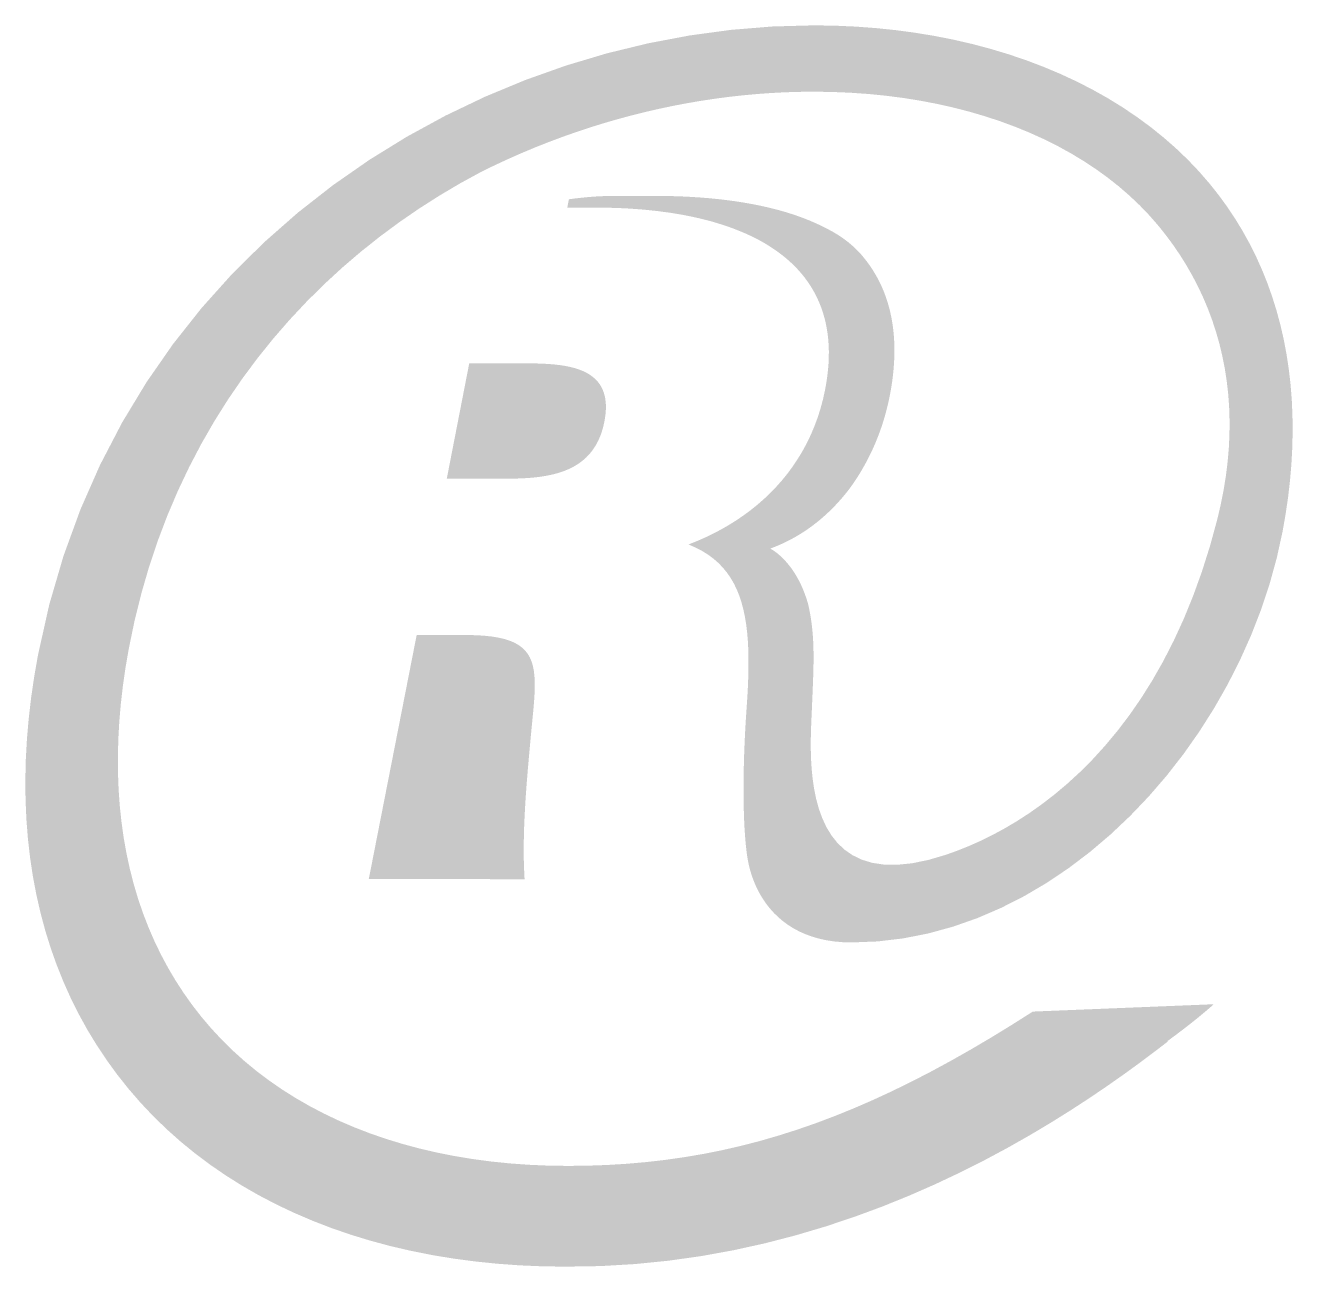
# Model space of a CAD drawing. Header units: millimetres. Extents: x 7 to 189, y 11 to 78.
# Drawn here: x 6.8 to 74.7, y 11.1 to 77.5 of the extents above; entities that cross this region are included whole.
import ezdxf

# ---------------------------------------------------------------- set-up
doc = ezdxf.new("R2010")
doc.units = ezdxf.units.MM
doc.header["$MEASUREMENT"] = 0
doc.layers.get('0').update_dxf_attribs({"linetype": 'CONTINUOUS'})

msp = doc.modelspace()

# ---------------------------------------------------------------- hatches: boundary and pattern name
at = {"true_color": 0xe9193a}
for points in [[(45.435, 33.132), (45.476, 32.873), (45.529, 32.61), (45.595, 32.343), (45.675, 32.074), (45.77, 31.805), (45.879, 31.536), (46.004, 31.27), (46.144, 31.007), (46.302, 30.749), (46.476, 30.497), (46.669, 30.254), (46.879, 30.019), (47.109, 29.796), (47.357, 29.584), (47.626, 29.386), (47.916, 29.202), (48.227, 29.035), (48.559, 28.886), (48.914, 28.756), (49.291, 28.646), (49.692, 28.558), (50.117, 28.494), (50.566, 28.454), (51.041, 28.441), (51.045, 28.441), (52.43, 28.496), (53.799, 28.658), (55.147, 28.924), (56.474, 29.288), (57.775, 29.746), (59.048, 30.294), (60.291, 30.927), (61.501, 31.64), (62.675, 32.431), (63.81, 33.293), (64.904, 34.223), (65.954, 35.216), (66.956, 36.267), (67.91, 37.373), (68.811, 38.529), (69.656, 39.731), (70.444, 40.973), (71.172, 42.252), (71.836, 43.563), (72.435, 44.902), (72.965, 46.264), (73.423, 47.646), (73.807, 49.041), (74.115, 50.447), (74.276, 51.367), (74.409, 52.276), (74.513, 53.175), (74.588, 54.063), (74.635, 54.94), (74.654, 55.805), (74.644, 56.659), (74.607, 57.5), (74.541, 58.329), (74.446, 59.145), (74.324, 59.948), (74.174, 60.738), (73.996, 61.514), (73.79, 62.276), (73.556, 63.024), (73.295, 63.757), (73.005, 64.476), (72.689, 65.179), (72.344, 65.867), (71.972, 66.539), (71.573, 67.194), (71.146, 67.834), (70.692, 68.457), (70.211, 69.063), (69.638, 69.724), (69.031, 70.361), (68.391, 70.973), (67.72, 71.56), (67.019, 72.122), (66.287, 72.659), (65.527, 73.169), (64.739, 73.654), (63.923, 74.111), (63.081, 74.542), (62.213, 74.945), (61.321, 75.32), (60.405, 75.668), (59.466, 75.987), (58.505, 76.277), (57.523, 76.539), (56.521, 76.771), (55.499, 76.973), (54.458, 77.145), (53.4, 77.287), (52.325, 77.398), (51.234, 77.478), (50.128, 77.527), (49.008, 77.543), (48.996, 77.543), (46.803, 77.483), (44.593, 77.303), (42.373, 77.003), (40.152, 76.583), (37.937, 76.045), (35.736, 75.388), (33.557, 74.613), (31.407, 73.721), (29.296, 72.711), (27.229, 71.585), (25.217, 70.343), (23.265, 68.985), (21.382, 67.512), (19.577, 65.924), (17.855, 64.221), (16.227, 62.405), (14.699, 60.475), (13.279, 58.432), (11.975, 56.276), (10.795, 54.008), (9.746, 51.628), (8.838, 49.138), (8.076, 46.536), (7.47, 43.824), (7.269, 42.675), (7.103, 41.539), (6.973, 40.416), (6.878, 39.308), (6.818, 38.213), (6.794, 37.133), (6.805, 36.068), (6.852, 35.018), (6.933, 33.984), (7.05, 32.966), (7.201, 31.965), (7.388, 30.98), (7.609, 30.013), (7.865, 29.062), (8.155, 28.13), (8.48, 27.217), (8.84, 26.321), (9.234, 25.445), (9.662, 24.589), (10.124, 23.752), (10.621, 22.935), (11.152, 22.139), (11.716, 21.364), (12.315, 20.61), (12.967, 19.856), (13.652, 19.132), (14.369, 18.437), (15.118, 17.771), (15.897, 17.135), (16.707, 16.53), (17.547, 15.954), (18.415, 15.41), (19.312, 14.896), (20.237, 14.414), (21.188, 13.963), (22.166, 13.544), (23.17, 13.156), (24.198, 12.801), (25.251, 12.479), (26.327, 12.189), (27.427, 11.933), (28.549, 11.709), (29.692, 11.519), (30.857, 11.364), (32.041, 11.242), (33.246, 11.154), (34.469, 11.101), (35.711, 11.084), (35.729, 11.084), (37.61, 11.114), (39.452, 11.223), (41.255, 11.404), (43.016, 11.654), (44.735, 11.966), (46.412, 12.337), (48.044, 12.76), (49.63, 13.23), (51.171, 13.744), (52.664, 14.295), (54.108, 14.879), (55.503, 15.491), (56.847, 16.125), (58.14, 16.776), (59.38, 17.44), (60.566, 18.112), (61.697, 18.786), (62.772, 19.458), (63.79, 20.121), (64.75, 20.773), (65.651, 21.406), (66.491, 22.017), (67.27, 22.6), (67.987, 23.15), (67.936, 23.15), (68.057, 23.238), (68.177, 23.326), (68.296, 23.414), (68.413, 23.501), (68.528, 23.588), (68.642, 23.674), (68.755, 23.76), (68.866, 23.845), (68.976, 23.93), (69.084, 24.015), (69.19, 24.099), (69.295, 24.182), (69.399, 24.265), (69.501, 24.347), (69.601, 24.428), (69.7, 24.509), (69.797, 24.59), (69.892, 24.669), (69.986, 24.748), (70.078, 24.827), (70.169, 24.904), (70.258, 24.981), (70.345, 25.058), (70.43, 25.133), (60.738, 24.74), (59.61, 24.025), (58.5, 23.345), (57.407, 22.701), (56.329, 22.091), (55.266, 21.515), (54.215, 20.974), (53.175, 20.466), (52.145, 19.99), (51.124, 19.547), (50.109, 19.137), (49.101, 18.757), (48.096, 18.409), (47.094, 18.091), (46.094, 17.803), (45.093, 17.545), (44.091, 17.316), (43.086, 17.116), (42.077, 16.944), (41.062, 16.799), (40.04, 16.682), (39.01, 16.592), (37.969, 16.528), (36.917, 16.49), (35.852, 16.478), (35.837, 16.478), (34.784, 16.493), (33.749, 16.538), (32.73, 16.612), (31.728, 16.714), (30.745, 16.845), (29.78, 17.004), (28.834, 17.192), (27.908, 17.407), (27.002, 17.651), (26.116, 17.921), (25.252, 18.219), (24.41, 18.544), (23.59, 18.896), (22.794, 19.274), (22.021, 19.679), (21.271, 20.11), (20.547, 20.566), (19.848, 21.049), (19.174, 21.557), (18.527, 22.09), (17.907, 22.648), (17.314, 23.231), (16.749, 23.839), (16.212, 24.471), (15.724, 25.099), (15.265, 25.746), (14.833, 26.412), (14.429, 27.096), (14.053, 27.798), (13.705, 28.518), (13.386, 29.256), (13.094, 30.01), (12.831, 30.781), (12.597, 31.569), (12.391, 32.373), (12.213, 33.192), (12.064, 34.027), (11.944, 34.878), (11.852, 35.743), (11.789, 36.623), (11.755, 37.517), (11.75, 38.424), (11.774, 39.346), (11.826, 40.281), (11.908, 41.228), (12.019, 42.189), (12.159, 43.161), (12.329, 44.146), (12.64, 45.654), (13.005, 47.124), (13.421, 48.557), (13.888, 49.951), (14.403, 51.307), (14.965, 52.625), (15.572, 53.904), (16.222, 55.145), (16.914, 56.348), (17.647, 57.512), (18.418, 58.637), (19.226, 59.723), (20.069, 60.771), (20.946, 61.779), (21.855, 62.749), (22.794, 63.679), (23.762, 64.57), (24.757, 65.421), (25.778, 66.233), (26.822, 67.006), (27.888, 67.739), (28.975, 68.432), (30.08, 69.086), (31.203, 69.699), (31.915, 70.047), (32.633, 70.38), (33.355, 70.699), (34.081, 71.003), (34.812, 71.293), (35.547, 71.568), (36.285, 71.828), (37.026, 72.074), (37.769, 72.305), (38.515, 72.521), (39.263, 72.723), (40.012, 72.91), (40.763, 73.082), (41.515, 73.239), (42.267, 73.382), (43.019, 73.509), (43.771, 73.622), (44.522, 73.72), (45.272, 73.802), (46.021, 73.87), (46.768, 73.923), (47.514, 73.961), (48.256, 73.983), (48.996, 73.991), (49.008, 73.991), (49.996, 73.977), (50.971, 73.936), (51.931, 73.869), (52.876, 73.775), (53.806, 73.655), (54.719, 73.509), (55.615, 73.337), (56.493, 73.141), (57.352, 72.919), (58.192, 72.673), (59.011, 72.402), (59.809, 72.107), (60.586, 71.789), (61.34, 71.447), (62.071, 71.082), (62.777, 70.693), (63.459, 70.282), (64.116, 69.849), (64.746, 69.394), (65.35, 68.917), (65.925, 68.418), (66.473, 67.898), (66.991, 67.358), (67.479, 66.796), (67.882, 66.29), (68.266, 65.77), (68.629, 65.236), (68.971, 64.688), (69.291, 64.127), (69.59, 63.552), (69.866, 62.964), (70.119, 62.363), (70.348, 61.749), (70.554, 61.122), (70.735, 60.483), (70.89, 59.831), (71.021, 59.168), (71.125, 58.492), (71.203, 57.804), (71.253, 57.105), (71.276, 56.394), (71.271, 55.672), (71.237, 54.938), (71.174, 54.194), (71.082, 53.439), (70.959, 52.673), (70.806, 51.896), (70.622, 51.11), (70.227, 49.663), (69.793, 48.29), (69.323, 46.99), (68.821, 45.76), (68.288, 44.6), (67.728, 43.506), (67.143, 42.477), (66.537, 41.512), (65.911, 40.608), (65.268, 39.763), (64.612, 38.976), (63.945, 38.245), (63.27, 37.567), (62.589, 36.942), (61.905, 36.366), (61.222, 35.839), (60.541, 35.358), (59.866, 34.922), (59.199, 34.528), (58.543, 34.175), (57.901, 33.861), (57.275, 33.585), (56.668, 33.343), (56.084, 33.134), (55.129, 32.854), (54.261, 32.678), (53.476, 32.599), (52.77, 32.61), (52.138, 32.705), (51.576, 32.876), (51.081, 33.116), (50.649, 33.418), (50.275, 33.774), (49.955, 34.179), (49.685, 34.625), (49.462, 35.105), (49.28, 35.611), (49.137, 36.138), (49.028, 36.677), (48.949, 37.221), (48.896, 37.765), (48.864, 38.3), (48.851, 38.819), (48.852, 39.316), (48.862, 39.783), (48.878, 40.214), (48.896, 40.601), (48.911, 40.937), (48.923, 41.24), (48.936, 41.532), (48.948, 41.814), (48.959, 42.087), (48.969, 42.351), (48.978, 42.606), (48.986, 42.855), (48.992, 43.096), (48.997, 43.331), (48.999, 43.561), (49, 43.785), (48.998, 44.006), (48.993, 44.222), (48.986, 44.436), (48.976, 44.647), (48.962, 44.856), (48.946, 45.064), (48.925, 45.271), (48.901, 45.478), (48.873, 45.686), (48.84, 45.896), (48.803, 46.107), (48.762, 46.321), (48.715, 46.538), (48.63, 46.821), (48.538, 47.088), (48.441, 47.337), (48.338, 47.571), (48.232, 47.788), (48.122, 47.991), (48.011, 48.178), (47.898, 48.352), (47.785, 48.511), (47.672, 48.656), (47.561, 48.789), (47.453, 48.909), (47.348, 49.017), (47.248, 49.113), (47.152, 49.198), (47.063, 49.272), (46.981, 49.335), (46.906, 49.389), (46.841, 49.433), (46.786, 49.468), (46.741, 49.495), (46.708, 49.513), (46.687, 49.524), (46.68, 49.527), (46.93, 49.623), (47.172, 49.724), (47.409, 49.831), (47.639, 49.944), (47.862, 50.061), (48.08, 50.184), (48.291, 50.31), (48.496, 50.441), (48.695, 50.576), (48.888, 50.714), (49.075, 50.855), (49.257, 50.999), (49.432, 51.146), (49.602, 51.295), (49.766, 51.446), (49.924, 51.598), (50.077, 51.751), (50.225, 51.906), (50.367, 52.061), (50.504, 52.216), (50.635, 52.371), (50.761, 52.526), (50.882, 52.68), (50.998, 52.833), (51.124, 53.013), (51.247, 53.195), (51.366, 53.379), (51.482, 53.566), (51.595, 53.754), (51.704, 53.945), (51.81, 54.138), (51.913, 54.333), (52.012, 54.53), (52.108, 54.729), (52.201, 54.93), (52.29, 55.133), (52.375, 55.339), (52.457, 55.546), (52.536, 55.755), (52.611, 55.966), (52.683, 56.18), (52.751, 56.395), (52.815, 56.612), (52.876, 56.831), (52.934, 57.052), (52.987, 57.275), (53.037, 57.5), (53.084, 57.727), (53.151, 58.094), (53.207, 58.456), (53.253, 58.815), (53.288, 59.169), (53.313, 59.519), (53.327, 59.864), (53.33, 60.204), (53.323, 60.54), (53.304, 60.87), (53.274, 61.196), (53.233, 61.516), (53.181, 61.832), (53.118, 62.141), (53.043, 62.446), (52.957, 62.744), (52.859, 63.037), (52.749, 63.324), (52.628, 63.606), (52.494, 63.881), (52.349, 64.149), (52.192, 64.412), (52.022, 64.668), (51.84, 64.918), (51.646, 65.161), (51.643, 65.164), (51.64, 65.167), (51.637, 65.171), (51.634, 65.174), (51.631, 65.178), (51.628, 65.181), (51.625, 65.185), (51.621, 65.189), (51.618, 65.192), (51.615, 65.196), (51.612, 65.2), (51.609, 65.203), (51.606, 65.207), (51.603, 65.21), (51.6, 65.214), (51.597, 65.218), (51.594, 65.221), (51.59, 65.225), (51.587, 65.229), (51.584, 65.232), (51.581, 65.236), (51.577, 65.239), (51.574, 65.243), (51.571, 65.246), (51.568, 65.251), (51.564, 65.255), (51.561, 65.26), (51.558, 65.264), (51.554, 65.269), (51.551, 65.273), (51.548, 65.278), (51.544, 65.282), (51.541, 65.286), (51.537, 65.291), (51.534, 65.295), (51.531, 65.299), (51.527, 65.303), (51.524, 65.307), (51.52, 65.312), (51.517, 65.316), (51.513, 65.32), (51.51, 65.324), (51.507, 65.328), (51.503, 65.332), (51.5, 65.336), (51.496, 65.34), (51.493, 65.344), (51.489, 65.348), (51.481, 65.357), (51.472, 65.366), (51.464, 65.375), (51.455, 65.384), (51.447, 65.393), (51.438, 65.402), (51.429, 65.411), (51.42, 65.42), (51.411, 65.429), (51.402, 65.437), (51.394, 65.446), (51.385, 65.455), (51.375, 65.463), (51.366, 65.472), (51.357, 65.48), (51.348, 65.489), (51.339, 65.497), (51.33, 65.506), (51.321, 65.514), (51.312, 65.523), (51.303, 65.531), (51.293, 65.54), (51.284, 65.548), (51.275, 65.556), (51.275, 65.558), (51.274, 65.559), (51.273, 65.56), (51.273, 65.561), (51.272, 65.562), (51.271, 65.563), (51.271, 65.564), (51.27, 65.565), (51.269, 65.566), (51.268, 65.567), (51.268, 65.568), (51.267, 65.569), (51.266, 65.57), (51.265, 65.571), (51.264, 65.572), (51.263, 65.573), (51.262, 65.574), (51.261, 65.575), (51.26, 65.576), (51.259, 65.577), (51.258, 65.578), (51.257, 65.579), (51.256, 65.58), (51.255, 65.581), (51.206, 65.628), (51.156, 65.675), (51.106, 65.721), (51.055, 65.766), (51.003, 65.811), (50.951, 65.856), (50.898, 65.899), (50.845, 65.942), (50.791, 65.985), (50.736, 66.027), (50.681, 66.068), (50.625, 66.109), (50.569, 66.149), (50.512, 66.189), (50.454, 66.228), (50.396, 66.266), (50.338, 66.304), (50.279, 66.342), (50.219, 66.378), (50.159, 66.415), (50.098, 66.45), (50.037, 66.486), (49.975, 66.52), (49.912, 66.554), (49.906, 66.558), (49.899, 66.561), (49.893, 66.565), (49.886, 66.568), (49.879, 66.572), (49.873, 66.575), (49.866, 66.579), (49.859, 66.583), (49.852, 66.586), (49.846, 66.59), (49.839, 66.594), (49.832, 66.597), (49.825, 66.601), (49.818, 66.605), (49.811, 66.609), (49.804, 66.612), (49.797, 66.616), (49.791, 66.62), (49.784, 66.624), (49.777, 66.628), (49.77, 66.632), (49.763, 66.636), (49.756, 66.639), (49.749, 66.643), (49.744, 66.645), (49.739, 66.647), (49.734, 66.65), (49.728, 66.652), (49.723, 66.654), (49.718, 66.657), (49.713, 66.659), (49.708, 66.662), (49.703, 66.665), (49.698, 66.667), (49.693, 66.67), (49.688, 66.673), (49.683, 66.676), (49.678, 66.678), (49.672, 66.681), (49.667, 66.684), (49.662, 66.687), (49.657, 66.689), (49.652, 66.692), (49.647, 66.695), (49.641, 66.697), (49.636, 66.699), (49.631, 66.702), (49.626, 66.704), (49.362, 66.836), (49.086, 66.964), (48.798, 67.089), (48.497, 67.209), (48.183, 67.324), (47.857, 67.435), (47.517, 67.541), (47.165, 67.642), (46.799, 67.738), (46.42, 67.828), (46.028, 67.913), (45.622, 67.991), (45.202, 68.064), (44.769, 68.13), (44.323, 68.19), (43.862, 68.244), (43.387, 68.29), (42.899, 68.329), (42.396, 68.361), (41.878, 68.386), (41.347, 68.403), (40.801, 68.412), (40.24, 68.413), (39.665, 68.406), (39.661, 68.406), (39.657, 68.406), (39.653, 68.406), (39.649, 68.406), (39.645, 68.405), (39.641, 68.405), (39.638, 68.405), (39.634, 68.405), (39.63, 68.405), (39.627, 68.404), (39.623, 68.404), (39.619, 68.404), (39.616, 68.404), (39.612, 68.403), (39.609, 68.403), (39.605, 68.403), (39.602, 68.402), (39.598, 68.402), (39.595, 68.402), (39.591, 68.401), (39.588, 68.401), (39.585, 68.4), (39.581, 68.4), (39.578, 68.399), (39.513, 68.401), (39.449, 68.402), (39.384, 68.403), (39.319, 68.404), (39.254, 68.405), (39.189, 68.406), (39.124, 68.407), (39.058, 68.407), (38.993, 68.408), (38.927, 68.409), (38.861, 68.409), (38.795, 68.409), (38.729, 68.41), (38.662, 68.41), (38.596, 68.41), (38.529, 68.41), (38.461, 68.41), (38.394, 68.41), (38.326, 68.409), (38.259, 68.409), (38.19, 68.408), (38.122, 68.408), (38.053, 68.407), (37.984, 68.406), (37.893, 68.404), (37.803, 68.401), (37.713, 68.398), (37.623, 68.394), (37.534, 68.39), (37.445, 68.385), (37.356, 68.38), (37.267, 68.374), (37.179, 68.368), (37.092, 68.361), (37.004, 68.354), (36.917, 68.347), (36.831, 68.339), (36.744, 68.331), (36.658, 68.322), (36.573, 68.314), (36.487, 68.304), (36.402, 68.295), (36.318, 68.285), (36.233, 68.275), (36.149, 68.264), (36.066, 68.253), (35.982, 68.242), (35.899, 68.231), (35.813, 67.783), (37.562, 67.783), (37.674, 67.782), (37.787, 67.781), (37.9, 67.78), (38.012, 67.778), (38.125, 67.775), (38.238, 67.772), (38.352, 67.769), (38.465, 67.765), (38.579, 67.761), (38.692, 67.756), (38.806, 67.751), (38.919, 67.745), (39.033, 67.739), (39.147, 67.732), (39.261, 67.725), (39.375, 67.717), (39.489, 67.709), (39.602, 67.7), (39.716, 67.691), (39.83, 67.682), (39.944, 67.672), (40.058, 67.661), (40.171, 67.65), (40.285, 67.638), (40.3, 67.637), (40.314, 67.635), (40.329, 67.633), (40.344, 67.632), (40.359, 67.63), (40.373, 67.629), (40.388, 67.627), (40.403, 67.626), (40.418, 67.624), (40.432, 67.623), (40.447, 67.621), (40.462, 67.619), (40.477, 67.618), (40.491, 67.616), (40.506, 67.615), (40.521, 67.613), (40.536, 67.612), (40.55, 67.61), (40.565, 67.608), (40.58, 67.607), (40.595, 67.605), (40.609, 67.604), (40.624, 67.602), (40.639, 67.601), (40.654, 67.599), (40.668, 67.597), (40.683, 67.595), (40.697, 67.593), (40.712, 67.591), (40.727, 67.589), (40.741, 67.587), (40.756, 67.585), (40.771, 67.583), (40.785, 67.581), (40.8, 67.579), (40.814, 67.577), (40.829, 67.575), (40.844, 67.573), (40.858, 67.571), (40.873, 67.569), (40.888, 67.567), (40.902, 67.565), (40.917, 67.563), (40.931, 67.561), (40.946, 67.559), (40.961, 67.556), (40.975, 67.554), (40.99, 67.552), (41.007, 67.55), (41.024, 67.548), (41.042, 67.546), (41.059, 67.544), (41.076, 67.542), (41.093, 67.54), (41.11, 67.538), (41.127, 67.535), (41.144, 67.533), (41.161, 67.531), (41.179, 67.529), (41.196, 67.526), (41.213, 67.524), (41.23, 67.522), (41.247, 67.519), (41.264, 67.517), (41.281, 67.515), (41.298, 67.512), (41.315, 67.51), (41.332, 67.507), (41.349, 67.505), (41.366, 67.502), (41.383, 67.499), (41.4, 67.497), (41.418, 67.494), (41.435, 67.491), (41.453, 67.489), (41.47, 67.486), (41.488, 67.483), (41.505, 67.48), (41.523, 67.477), (41.541, 67.474), (41.558, 67.471), (41.576, 67.468), (41.594, 67.466), (41.611, 67.463), (41.629, 67.46), (41.647, 67.456), (41.664, 67.453), (41.682, 67.45), (41.699, 67.447), (41.717, 67.444), (41.735, 67.441), (41.752, 67.438), (41.77, 67.435), (41.787, 67.432), (41.805, 67.429), (41.823, 67.426), (41.833, 67.424), (41.843, 67.422), (41.853, 67.42), (41.864, 67.419), (41.874, 67.417), (41.884, 67.415), (41.895, 67.413), (41.905, 67.412), (41.915, 67.41), (41.926, 67.408), (41.936, 67.406), (41.946, 67.405), (41.957, 67.403), (41.967, 67.401), (41.977, 67.399), (41.987, 67.398), (41.998, 67.396), (42.008, 67.394), (42.018, 67.392), (42.029, 67.39), (42.039, 67.389), (42.049, 67.387), (42.059, 67.385), (42.069, 67.383), (42.089, 67.379), (42.108, 67.375), (42.127, 67.371), (42.147, 67.368), (42.166, 67.364), (42.185, 67.36), (42.204, 67.356), (42.224, 67.352), (42.243, 67.349), (42.262, 67.345), (42.281, 67.341), (42.3, 67.337), (42.32, 67.333), (42.339, 67.329), (42.358, 67.326), (42.377, 67.322), (42.396, 67.318), (42.415, 67.314), (42.435, 67.31), (42.454, 67.306), (42.473, 67.302), (42.492, 67.298), (42.511, 67.295), (42.53, 67.291), (42.536, 67.289), (42.543, 67.288), (42.549, 67.286), (42.556, 67.285), (42.562, 67.283), (42.569, 67.282), (42.576, 67.28), (42.582, 67.279), (42.589, 67.277), (42.595, 67.276), (42.602, 67.274), (42.609, 67.273), (42.615, 67.271), (42.622, 67.27), (42.629, 67.268), (42.635, 67.267), (42.642, 67.265), (42.648, 67.263), (42.655, 67.262), (42.661, 67.26), (42.668, 67.259), (42.675, 67.257), (42.681, 67.255), (42.688, 67.254), (42.713, 67.248), (42.739, 67.243), (42.765, 67.237), (42.79, 67.232), (42.816, 67.226), (42.842, 67.22), (42.867, 67.214), (42.893, 67.209), (42.918, 67.203), (42.944, 67.197), (42.969, 67.191), (42.995, 67.185), (43.02, 67.179), (43.045, 67.172), (43.071, 67.166), (43.096, 67.16), (43.121, 67.153), (43.147, 67.147), (43.172, 67.14), (43.197, 67.134), (43.222, 67.127), (43.248, 67.12), (43.273, 67.113), (43.298, 67.106), (43.304, 67.105), (43.309, 67.104), (43.315, 67.103), (43.321, 67.102), (43.326, 67.101), (43.332, 67.1), (43.337, 67.098), (43.343, 67.097), (43.349, 67.096), (43.354, 67.094), (43.36, 67.093), (43.365, 67.091), (43.371, 67.09), (43.376, 67.088), (43.382, 67.087), (43.388, 67.085), (43.393, 67.084), (43.399, 67.082), (43.404, 67.081), (43.41, 67.079), (43.415, 67.078), (43.421, 67.077), (43.426, 67.075), (43.432, 67.074), (43.454, 67.067), (43.477, 67.061), (43.499, 67.055), (43.521, 67.049), (43.544, 67.042), (43.566, 67.036), (43.588, 67.03), (43.61, 67.023), (43.632, 67.017), (43.655, 67.01), (43.677, 67.004), (43.699, 66.997), (43.721, 66.991), (43.743, 66.984), (43.765, 66.977), (43.787, 66.971), (43.809, 66.964), (43.831, 66.957), (43.853, 66.95), (43.875, 66.943), (43.897, 66.936), (43.919, 66.929), (43.941, 66.922), (43.964, 66.915), (43.967, 66.914), (43.971, 66.913), (43.975, 66.912), (43.979, 66.911), (43.983, 66.91), (43.987, 66.909), (43.991, 66.908), (43.995, 66.907), (43.999, 66.906), (44.002, 66.905), (44.006, 66.904), (44.01, 66.902), (44.014, 66.901), (44.018, 66.9), (44.022, 66.899), (44.026, 66.898), (44.03, 66.897), (44.033, 66.895), (44.037, 66.894), (44.041, 66.893), (44.045, 66.892), (44.049, 66.891), (44.053, 66.889), (44.057, 66.888), (44.11, 66.871), (44.163, 66.854), (44.216, 66.836), (44.269, 66.818), (44.321, 66.801), (44.373, 66.783), (44.426, 66.764), (44.478, 66.746), (44.53, 66.728), (44.581, 66.709), (44.633, 66.69), (44.685, 66.671), (44.736, 66.652), (44.787, 66.632), (44.838, 66.613), (44.889, 66.593), (44.939, 66.572), (44.99, 66.552), (45.04, 66.532), (45.091, 66.511), (45.141, 66.49), (45.19, 66.469), (45.24, 66.447), (45.29, 66.425), (45.292, 66.425), (45.294, 66.424), (45.296, 66.424), (45.298, 66.423), (45.3, 66.422), (45.302, 66.422), (45.304, 66.421), (45.306, 66.42), (45.308, 66.419), (45.31, 66.419), (45.312, 66.418), (45.314, 66.417), (45.316, 66.416), (45.318, 66.415), (45.32, 66.414), (45.322, 66.414), (45.324, 66.413), (45.326, 66.412), (45.328, 66.411), (45.33, 66.41), (45.332, 66.409), (45.334, 66.408), (45.336, 66.408), (45.338, 66.407), (45.388, 66.385), (45.438, 66.362), (45.488, 66.339), (45.538, 66.316), (45.588, 66.293), (45.637, 66.27), (45.687, 66.246), (45.736, 66.222), (45.785, 66.198), (45.833, 66.174), (45.882, 66.15), (45.93, 66.125), (45.978, 66.1), (46.026, 66.075), (46.074, 66.05), (46.121, 66.024), (46.168, 65.998), (46.215, 65.972), (46.262, 65.946), (46.309, 65.92), (46.355, 65.893), (46.401, 65.866), (46.447, 65.839), (46.493, 65.811), (46.493, 65.811), (46.494, 65.81), (46.494, 65.81), (46.494, 65.81), (46.495, 65.809), (46.495, 65.809), (46.495, 65.809), (46.496, 65.809), (46.496, 65.808), (46.496, 65.808), (46.497, 65.808), (46.497, 65.808), (46.497, 65.807), (46.498, 65.807), (46.498, 65.807), (46.498, 65.806), (46.499, 65.806), (46.499, 65.805), (46.5, 65.805), (46.5, 65.804), (46.5, 65.804), (46.501, 65.803), (46.501, 65.803), (46.502, 65.802), (46.571, 65.76), (46.64, 65.717), (46.708, 65.674), (46.775, 65.63), (46.842, 65.586), (46.909, 65.541), (46.974, 65.495), (47.04, 65.449), (47.104, 65.403), (47.168, 65.356), (47.232, 65.308), (47.295, 65.26), (47.357, 65.211), (47.419, 65.162), (47.48, 65.112), (47.54, 65.061), (47.6, 65.01), (47.659, 64.958), (47.717, 64.906), (47.775, 64.853), (47.833, 64.8), (47.889, 64.746), (47.945, 64.691), (48, 64.636), (48.002, 64.636), (48.182, 64.446), (48.353, 64.25), (48.517, 64.047), (48.672, 63.837), (48.819, 63.62), (48.956, 63.397), (49.084, 63.165), (49.203, 62.927), (49.312, 62.681), (49.412, 62.428), (49.501, 62.167), (49.579, 61.899), (49.647, 61.623), (49.704, 61.339), (49.75, 61.047), (49.785, 60.747), (49.808, 60.439), (49.819, 60.122), (49.817, 59.798), (49.804, 59.465), (49.777, 59.123), (49.738, 58.773), (49.686, 58.414), (49.62, 58.046), (49.508, 57.531), (49.374, 57.03), (49.22, 56.545), (49.045, 56.074), (48.852, 55.619), (48.64, 55.177), (48.409, 54.751), (48.161, 54.34), (47.897, 53.943), (47.616, 53.561), (47.319, 53.194), (47.007, 52.841), (46.681, 52.503), (46.34, 52.18), (45.987, 51.871), (45.62, 51.577), (45.242, 51.298), (44.851, 51.033), (44.45, 50.783), (44.039, 50.547), (43.618, 50.326), (43.188, 50.119), (42.749, 49.927), (42.302, 49.749), (42.676, 49.588), (43.021, 49.409), (43.34, 49.211), (43.633, 48.996), (43.9, 48.763), (44.143, 48.511), (44.363, 48.242), (44.561, 47.956), (44.737, 47.652), (44.892, 47.33), (45.028, 46.991), (45.145, 46.635), (45.244, 46.262), (45.327, 45.871), (45.393, 45.464), (45.444, 45.039), (45.481, 44.598), (45.505, 44.141), (45.516, 43.666), (45.516, 43.175), (45.505, 42.668), (45.485, 42.144), (45.456, 41.604), (45.419, 41.048), (45.396, 40.709), (45.374, 40.367), (45.353, 40.02), (45.334, 39.67), (45.317, 39.318), (45.302, 38.964), (45.288, 38.609), (45.276, 38.254), (45.267, 37.9), (45.259, 37.547), (45.254, 37.195), (45.251, 36.847), (45.251, 36.501), (45.253, 36.16), (45.258, 35.824), (45.266, 35.493), (45.276, 35.168), (45.289, 34.851), (45.305, 34.541), (45.325, 34.239), (45.347, 33.947), (45.373, 33.664), (45.403, 33.393), (45.435, 33.132)], [(37.801, 56.326), (37.858, 56.689), (37.882, 57.023), (37.876, 57.329), (37.84, 57.608), (37.776, 57.861), (37.686, 58.09), (37.571, 58.296), (37.434, 58.479), (37.274, 58.643), (37.095, 58.786), (36.898, 58.912), (36.683, 59.021), (36.454, 59.114), (36.21, 59.192), (35.955, 59.257), (35.689, 59.31), (35.414, 59.353), (35.132, 59.385), (34.844, 59.41), (34.552, 59.427), (34.257, 59.438), (33.961, 59.445), (33.666, 59.448), (33.372, 59.449), (30.564, 59.452), (29.361, 53.275), (32.168, 53.269), (32.462, 53.269), (32.759, 53.271), (33.057, 53.277), (33.356, 53.288), (33.655, 53.304), (33.952, 53.327), (34.247, 53.359), (34.538, 53.4), (34.824, 53.452), (35.105, 53.515), (35.378, 53.592), (35.644, 53.683), (35.9, 53.789), (36.146, 53.912), (36.381, 54.053), (36.603, 54.213), (36.812, 54.393), (37.006, 54.595), (37.184, 54.82), (37.345, 55.069), (37.489, 55.342), (37.614, 55.642), (37.718, 55.97), (37.801, 56.326)], [(30.4, 44.901), (27.749, 44.904), (25.185, 31.839), (33.526, 31.827), (33.495, 32.485), (33.487, 32.787), (33.483, 33.09), (33.481, 33.393), (33.483, 33.697), (33.487, 34.001), (33.494, 34.306), (33.503, 34.612), (33.515, 34.917), (33.529, 35.224), (33.545, 35.53), (33.563, 35.837), (33.582, 36.144), (33.603, 36.451), (33.625, 36.759), (33.649, 37.067), (33.674, 37.375), (33.699, 37.683), (33.726, 37.991), (33.753, 38.299), (33.781, 38.607), (33.809, 38.916), (33.837, 39.224), (33.865, 39.532), (33.894, 39.84), (33.936, 40.268), (33.976, 40.675), (34.012, 41.063), (34.041, 41.43), (34.062, 41.778), (34.072, 42.107), (34.071, 42.416), (34.055, 42.707), (34.024, 42.978), (33.976, 43.231), (33.907, 43.465), (33.818, 43.68), (33.705, 43.878), (33.567, 44.057), (33.402, 44.219), (33.209, 44.363), (32.985, 44.489), (32.728, 44.599), (32.437, 44.691), (32.109, 44.766), (31.744, 44.824), (31.338, 44.866), (30.891, 44.892), (30.4, 44.901)]]:
    msp.add_hatch(color=0, dxfattribs=at).paths.add_polyline_path(points, is_closed=False)

doc.saveas('drawing.dxf')
